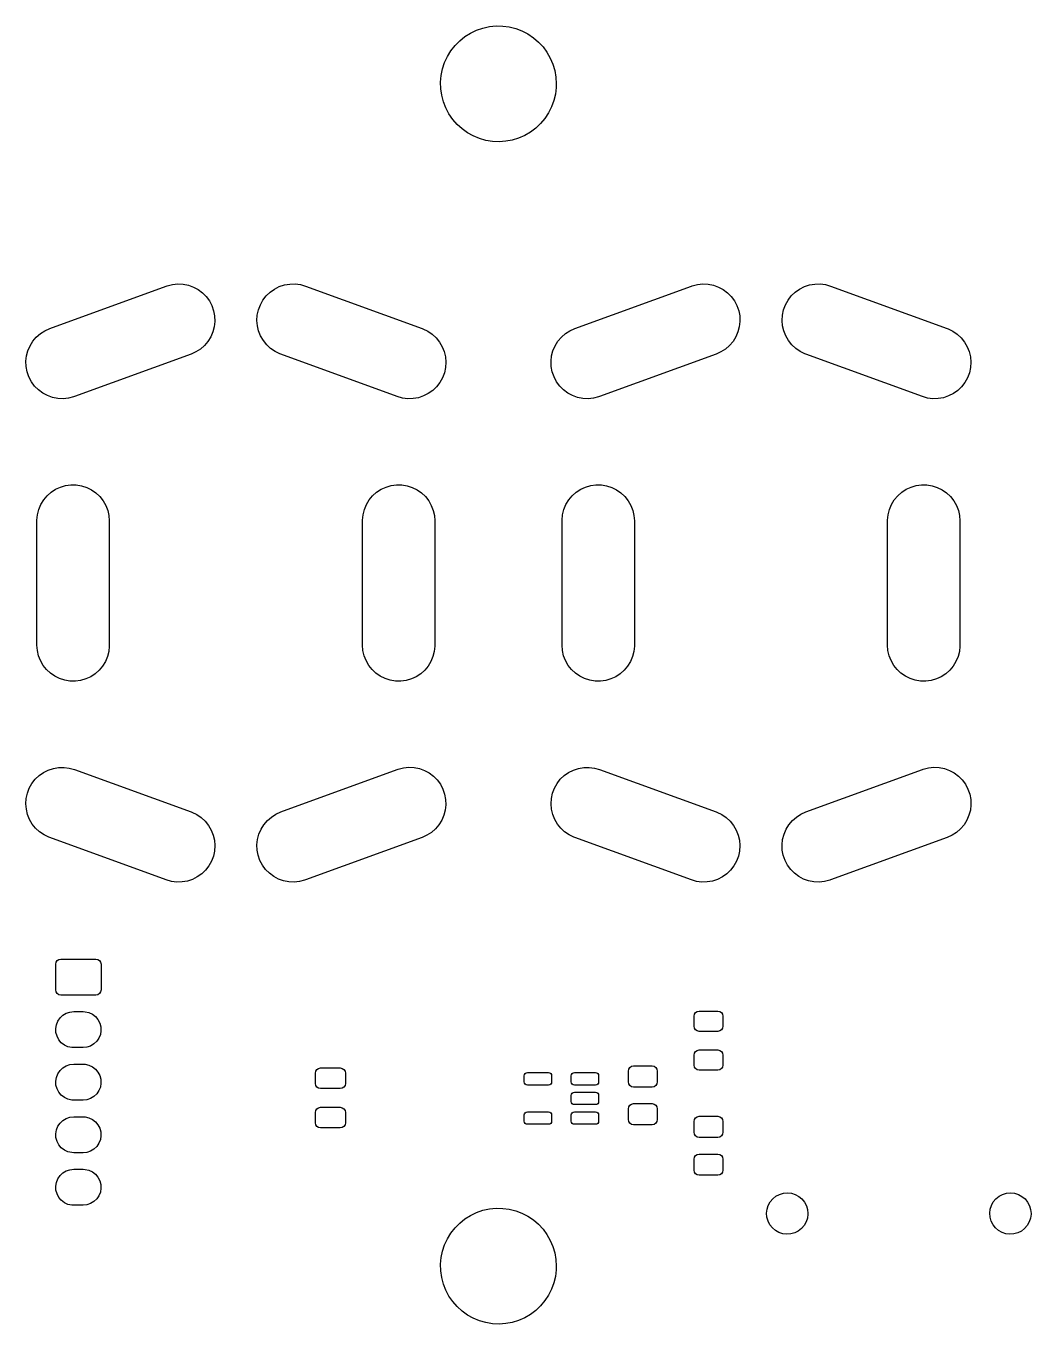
# Model space of a CAD drawing. Extents: x 15 to 417, y -163 to -100.
# Drawn here: x 15.2 to 63.9, y -162.8 to -100.1 of the extents above; entities that cross this region are included whole.
import ezdxf

# ---------------------------------------------------------------- set-up
doc = ezdxf.new("R2010")
doc.units = 0
doc.layers.add('BLACK', color=7, linetype='CONTINUOUS')

msp = doc.modelspace()

# ---------------------------------------------------------------- linework, layer by layer
at = {"layer": 'BLACK', "linetype": 'CONTINUOUS'}
for p, q in [((36.7511, -100.416), (37.042, -100.278)), ((37.042, -100.278), (37.347, -100.173)), ((37.347, -100.173), (37.662, -100.104)), ((37.662, -100.104), (37.9827, -100.072)), ((37.9827, -100.072), (38.3051, -100.078)), ((38.3051, -100.078), (38.6247, -100.12)), ((38.6247, -100.12), (38.9373, -100.198)), ((38.9373, -100.198), (39.2389, -100.312)), ((39.2389, -100.312), (39.5253, -100.46)), ((35.8008, -101.272), (35.9997, -101.018)), ((35.9997, -101.018), (36.2264, -100.789)), ((36.2264, -100.789), (36.478, -100.588)), ((36.478, -100.588), (36.7511, -100.416)), ((39.5253, -100.46), (39.7929, -100.64)), ((39.7929, -100.64), (40.038, -100.849)), ((40.038, -100.849), (40.2574, -101.085)), ((35.4966, -101.839), (35.6323, -101.547)), ((35.6323, -101.547), (35.8008, -101.272)), ((40.2574, -101.085), (40.4483, -101.345)), ((40.4483, -101.345), (40.608, -101.625)), ((40.608, -101.625), (40.7345, -101.922)), ((35.33, -102.461), (35.3954, -102.145)), ((35.3954, -102.145), (35.4966, -101.839)), ((40.7345, -101.922), (40.826, -102.231)), ((40.826, -102.231), (40.8814, -102.548)), ((35.3014, -102.782), (35.33, -102.461)), ((35.3098, -103.104), (35.3014, -102.782)), ((40.8814, -102.548), (40.9, -102.87)), ((40.9, -102.87), (40.8945, -103.046)), ((35.3552, -103.423), (35.3098, -103.104)), ((35.437, -103.735), (35.3552, -103.423)), ((40.8557, -103.366), (40.7805, -103.679)), ((40.8945, -103.046), (40.8557, -103.366)), ((35.5541, -104.036), (35.437, -103.735)), ((35.705, -104.32), (35.5541, -104.036)), ((40.6697, -103.982), (40.5249, -104.27)), ((40.7805, -103.679), (40.6697, -103.982)), ((35.8876, -104.586), (35.705, -104.32)), ((36.0995, -104.829), (35.8876, -104.586)), ((40.1411, -104.787), (39.9073, -105.009)), ((40.3479, -104.539), (40.1411, -104.787)), ((40.5249, -104.27), (40.3479, -104.539)), ((36.3379, -105.046), (36.0995, -104.829)), ((36.5997, -105.234), (36.3379, -105.046)), ((36.8814, -105.391), (36.5997, -105.234)), ((37.1792, -105.514), (36.8814, -105.391)), ((39.3712, -105.365), (39.076, -105.494)), ((39.6495, -105.202), (39.3712, -105.365)), ((39.9073, -105.009), (39.6495, -105.202)), ((37.4892, -105.603), (37.1792, -105.514)), ((37.8073, -105.655), (37.4892, -105.603)), ((38.1293, -105.67), (37.8073, -105.655)), ((38.4509, -105.648), (38.1293, -105.67)), ((38.7679, -105.589), (38.4509, -105.648)), ((39.076, -105.494), (38.7679, -105.589)), ((16.3944, -114.698), (22.0325, -112.645)), ((22.0325, -112.645), (22.0758, -112.63)), ((22.0758, -112.63), (22.3272, -112.567)), ((22.3272, -112.567), (22.5853, -112.541)), ((22.5853, -112.541), (22.8443, -112.553)), ((22.8443, -112.553), (23.0987, -112.604)), ((23.0987, -112.604), (23.3429, -112.691)), ((23.3429, -112.691), (23.5714, -112.814)), ((23.5714, -112.814), (23.7792, -112.969)), ((26.8684, -113.119), (27.0558, -112.94)), ((27.0558, -112.94), (27.2676, -112.79)), ((27.2676, -112.79), (27.4992, -112.673)), ((27.4992, -112.673), (27.7456, -112.592)), ((27.7456, -112.592), (28.0012, -112.548)), ((28.0012, -112.548), (28.2605, -112.542)), ((28.2605, -112.542), (28.5178, -112.575)), ((28.5178, -112.575), (28.7675, -112.645)), ((28.7675, -112.645), (34.4056, -114.698)), ((41.7944, -114.698), (47.4325, -112.645)), ((47.4325, -112.645), (47.4758, -112.63)), ((47.4758, -112.63), (47.7272, -112.567)), ((47.7272, -112.567), (47.9853, -112.541)), ((47.9853, -112.541), (48.2443, -112.553)), ((48.2443, -112.553), (48.4987, -112.604)), ((48.4987, -112.604), (48.7429, -112.691)), ((48.7429, -112.691), (48.9714, -112.814)), ((48.9714, -112.814), (49.1792, -112.969)), ((52.2684, -113.119), (52.4558, -112.94)), ((52.4558, -112.94), (52.6676, -112.79)), ((52.6676, -112.79), (52.8992, -112.673)), ((52.8992, -112.673), (53.1456, -112.592)), ((53.1456, -112.592), (53.4012, -112.548)), ((53.4012, -112.548), (53.6605, -112.542)), ((53.6605, -112.542), (53.9178, -112.575)), ((53.9178, -112.575), (54.1675, -112.645)), ((54.1675, -112.645), (59.8056, -114.698)), ((23.7792, -112.969), (23.9618, -113.153)), ((23.9618, -113.153), (24.1152, -113.363)), ((24.1152, -113.363), (24.2359, -113.592)), ((26.491, -113.793), (26.5829, -113.55)), ((26.5829, -113.55), (26.7096, -113.324)), ((26.7096, -113.324), (26.8684, -113.119)), ((49.1792, -112.969), (49.3618, -113.153)), ((49.3618, -113.153), (49.5152, -113.363)), ((49.5152, -113.363), (49.6359, -113.592)), ((51.891, -113.793), (51.9829, -113.55)), ((51.9829, -113.55), (52.1096, -113.324)), ((52.1096, -113.324), (52.2684, -113.119)), ((24.2359, -113.592), (24.3214, -113.837)), ((24.3214, -113.837), (24.3698, -114.092)), ((24.3698, -114.092), (24.38, -114.351)), ((26.419, -114.305), (26.436, -114.046)), ((26.436, -114.046), (26.491, -113.793)), ((49.6359, -113.592), (49.7214, -113.837)), ((49.7214, -113.837), (49.7698, -114.092)), ((49.7698, -114.092), (49.78, -114.351)), ((51.819, -114.305), (51.836, -114.046)), ((51.836, -114.046), (51.891, -113.793)), ((15.9397, -114.944), (16.1579, -114.804)), ((16.1579, -114.804), (16.3944, -114.698)), ((24.3518, -114.609), (24.2857, -114.86)), ((24.38, -114.351), (24.3518, -114.609)), ((26.4405, -114.564), (26.419, -114.305)), ((26.4999, -114.816), (26.4405, -114.564)), ((26.596, -115.057), (26.4999, -114.816)), ((34.4056, -114.698), (34.4485, -114.714)), ((34.4485, -114.714), (34.6821, -114.827)), ((34.6821, -114.827), (34.8965, -114.972)), ((41.3397, -114.944), (41.5579, -114.804)), ((41.5579, -114.804), (41.7944, -114.698)), ((49.7518, -114.609), (49.6857, -114.86)), ((49.78, -114.351), (49.7518, -114.609)), ((51.8405, -114.564), (51.819, -114.305)), ((51.8999, -114.816), (51.8405, -114.564)), ((51.996, -115.057), (51.8999, -114.816)), ((59.8056, -114.698), (59.8485, -114.714)), ((59.8485, -114.714), (60.0821, -114.827)), ((60.0821, -114.827), (60.2965, -114.972)), ((15.4407, -115.534), (15.5771, -115.313)), ((15.5771, -115.313), (15.7447, -115.115)), ((15.7447, -115.115), (15.9397, -114.944)), ((24.0469, -115.319), (23.8793, -115.517)), ((24.1833, -115.098), (24.0469, -115.319)), ((24.2857, -114.86), (24.1833, -115.098)), ((26.7267, -115.281), (26.596, -115.057)), ((26.8891, -115.483), (26.7267, -115.281)), ((34.8965, -114.972), (35.0869, -115.149)), ((35.0869, -115.149), (35.2493, -115.351)), ((35.2493, -115.351), (35.38, -115.575)), ((40.8407, -115.534), (40.9771, -115.313)), ((40.9771, -115.313), (41.1447, -115.115)), ((41.1447, -115.115), (41.3397, -114.944)), ((49.4469, -115.319), (49.2793, -115.517)), ((49.5833, -115.098), (49.4469, -115.319)), ((49.6857, -114.86), (49.5833, -115.098)), ((52.1267, -115.281), (51.996, -115.057)), ((52.2891, -115.483), (52.1267, -115.281)), ((60.2965, -114.972), (60.4869, -115.149)), ((60.4869, -115.149), (60.6493, -115.351)), ((60.6493, -115.351), (60.78, -115.575)), ((15.244, -116.281), (15.2722, -116.023)), ((15.2722, -116.023), (15.3383, -115.772)), ((15.3383, -115.772), (15.4407, -115.534)), ((23.2296, -115.934), (17.5915, -117.987)), ((23.4661, -115.828), (23.2296, -115.934)), ((23.6843, -115.688), (23.4661, -115.828)), ((23.8793, -115.517), (23.6843, -115.688)), ((27.0795, -115.66), (26.8891, -115.483)), ((27.2939, -115.805), (27.0795, -115.66)), ((27.5275, -115.918), (27.2939, -115.805)), ((27.5704, -115.934), (27.5275, -115.918)), ((33.2085, -117.987), (27.5704, -115.934)), ((35.38, -115.575), (35.4761, -115.816)), ((35.4761, -115.816), (35.5355, -116.068)), ((35.5355, -116.068), (35.557, -116.327)), ((40.644, -116.281), (40.6722, -116.023)), ((40.6722, -116.023), (40.7383, -115.772)), ((40.7383, -115.772), (40.8407, -115.534)), ((48.6296, -115.934), (42.9915, -117.987)), ((48.8661, -115.828), (48.6296, -115.934)), ((49.0843, -115.688), (48.8661, -115.828)), ((49.2793, -115.517), (49.0843, -115.688)), ((52.4795, -115.66), (52.2891, -115.483)), ((52.6939, -115.805), (52.4795, -115.66)), ((52.9275, -115.918), (52.6939, -115.805)), ((52.9704, -115.934), (52.9275, -115.918)), ((58.6085, -117.987), (52.9704, -115.934)), ((60.78, -115.575), (60.8761, -115.816)), ((60.8761, -115.816), (60.9355, -116.068)), ((60.9355, -116.068), (60.957, -116.327)), ((15.2542, -116.54), (15.244, -116.281)), ((15.3026, -116.795), (15.2542, -116.54)), ((35.54, -116.586), (35.485, -116.839)), ((35.557, -116.327), (35.54, -116.586)), ((40.6542, -116.54), (40.644, -116.281)), ((40.7026, -116.795), (40.6542, -116.54)), ((60.94, -116.586), (60.885, -116.839)), ((60.957, -116.327), (60.94, -116.586)), ((15.3881, -117.04), (15.3026, -116.795)), ((15.5088, -117.269), (15.3881, -117.04)), ((15.6622, -117.479), (15.5088, -117.269)), ((35.2664, -117.308), (35.1076, -117.513)), ((35.3931, -117.082), (35.2664, -117.308)), ((35.485, -116.839), (35.3931, -117.082)), ((40.7881, -117.04), (40.7026, -116.795)), ((40.9088, -117.269), (40.7881, -117.04)), ((41.0622, -117.479), (40.9088, -117.269)), ((60.6664, -117.308), (60.5076, -117.513)), ((60.7931, -117.082), (60.6664, -117.308)), ((60.885, -116.839), (60.7931, -117.082)), ((15.8448, -117.663), (15.6622, -117.479)), ((16.0526, -117.818), (15.8448, -117.663)), ((16.2811, -117.941), (16.0526, -117.818)), ((16.5253, -118.028), (16.2811, -117.941)), ((34.4768, -117.959), (34.2304, -118.04)), ((34.7084, -117.842), (34.4768, -117.959)), ((34.9202, -117.692), (34.7084, -117.842)), ((35.1076, -117.513), (34.9202, -117.692)), ((41.2448, -117.663), (41.0622, -117.479)), ((41.4526, -117.818), (41.2448, -117.663)), ((41.6811, -117.941), (41.4526, -117.818)), ((41.9253, -118.028), (41.6811, -117.941)), ((59.8768, -117.959), (59.6304, -118.04)), ((60.1084, -117.842), (59.8768, -117.959)), ((60.3202, -117.692), (60.1084, -117.842)), ((60.5076, -117.513), (60.3202, -117.692)), ((16.7797, -118.079), (16.5253, -118.028)), ((17.0387, -118.091), (16.7797, -118.079)), ((17.2968, -118.065), (17.0387, -118.091)), ((17.5482, -118.002), (17.2968, -118.065)), ((17.5915, -117.987), (17.5482, -118.002)), ((33.4582, -118.057), (33.2085, -117.987)), ((33.7155, -118.09), (33.4582, -118.057)), ((33.9748, -118.084), (33.7155, -118.09)), ((34.2304, -118.04), (33.9748, -118.084)), ((42.1797, -118.079), (41.9253, -118.028)), ((42.4387, -118.091), (42.1797, -118.079)), ((42.6968, -118.065), (42.4387, -118.091)), ((42.9482, -118.002), (42.6968, -118.065)), ((42.9915, -117.987), (42.9482, -118.002)), ((58.8582, -118.057), (58.6085, -117.987)), ((59.1155, -118.09), (58.8582, -118.057)), ((59.3748, -118.084), (59.1155, -118.09)), ((59.6304, -118.04), (59.3748, -118.084)), ((16.9131, -122.361), (17.1622, -122.288)), ((17.1622, -122.288), (17.4192, -122.253)), ((17.4192, -122.253), (17.6785, -122.257)), ((17.6785, -122.257), (17.9345, -122.298)), ((17.9345, -122.298), (18.1816, -122.377)), ((32.6611, -122.361), (32.9102, -122.288)), ((32.9102, -122.288), (33.1672, -122.253)), ((33.1672, -122.253), (33.4265, -122.257)), ((33.4265, -122.257), (33.6825, -122.298)), ((33.6825, -122.298), (33.9296, -122.377)), ((42.3131, -122.361), (42.5622, -122.288)), ((42.5622, -122.288), (42.8192, -122.253)), ((42.8192, -122.253), (43.0785, -122.257)), ((43.0785, -122.257), (43.3345, -122.298)), ((43.3345, -122.298), (43.5816, -122.377)), ((58.0611, -122.361), (58.3102, -122.288)), ((58.3102, -122.288), (58.5672, -122.253)), ((58.5672, -122.253), (58.8265, -122.257)), ((58.8265, -122.257), (59.0825, -122.298)), ((59.0825, -122.298), (59.3296, -122.377)), ((15.9667, -123.206), (16.1013, -122.984)), ((16.1013, -122.984), (16.2672, -122.784)), ((16.2672, -122.784), (16.4607, -122.612)), ((16.4607, -122.612), (16.6776, -122.469)), ((16.6776, -122.469), (16.9131, -122.361)), ((18.1816, -122.377), (18.4142, -122.492)), ((18.4142, -122.492), (18.6273, -122.64)), ((18.6273, -122.64), (18.8162, -122.818)), ((18.8162, -122.818), (18.9768, -123.021)), ((31.7147, -123.206), (31.8493, -122.984)), ((31.8493, -122.984), (32.0152, -122.784)), ((32.0152, -122.784), (32.2087, -122.612)), ((32.2087, -122.612), (32.4256, -122.469)), ((32.4256, -122.469), (32.6611, -122.361)), ((33.9296, -122.377), (34.1622, -122.492)), ((34.1622, -122.492), (34.3753, -122.64)), ((34.3753, -122.64), (34.5642, -122.818)), ((34.5642, -122.818), (34.7248, -123.021)), ((41.3667, -123.206), (41.5013, -122.984)), ((41.5013, -122.984), (41.6672, -122.784)), ((41.6672, -122.784), (41.8607, -122.612)), ((41.8607, -122.612), (42.0776, -122.469)), ((42.0776, -122.469), (42.3131, -122.361)), ((43.5816, -122.377), (43.8142, -122.492)), ((43.8142, -122.492), (44.0273, -122.64)), ((44.0273, -122.64), (44.2162, -122.818)), ((44.2162, -122.818), (44.3768, -123.021)), ((57.1147, -123.206), (57.2493, -122.984)), ((57.2493, -122.984), (57.4152, -122.784)), ((57.4152, -122.784), (57.6087, -122.612)), ((57.6087, -122.612), (57.8256, -122.469)), ((57.8256, -122.469), (58.0611, -122.361)), ((59.3296, -122.377), (59.5622, -122.492)), ((59.5622, -122.492), (59.7753, -122.64)), ((59.7753, -122.64), (59.9642, -122.818)), ((59.9642, -122.818), (60.1248, -123.021)), ((15.8026, -123.696), (15.8664, -123.445)), ((15.8664, -123.445), (15.9667, -123.206)), ((18.9768, -123.021), (19.1055, -123.247)), ((19.1055, -123.247), (19.1995, -123.488)), ((19.1995, -123.488), (19.2568, -123.741)), ((31.5506, -123.696), (31.6144, -123.445)), ((31.6144, -123.445), (31.7147, -123.206)), ((34.7248, -123.021), (34.8535, -123.247)), ((34.8535, -123.247), (34.9475, -123.488)), ((34.9475, -123.488), (35.0048, -123.741)), ((41.2026, -123.696), (41.2664, -123.445)), ((41.2664, -123.445), (41.3667, -123.206)), ((44.3768, -123.021), (44.5055, -123.247)), ((44.5055, -123.247), (44.5995, -123.488)), ((44.5995, -123.488), (44.6568, -123.741)), ((56.9506, -123.696), (57.0144, -123.445)), ((57.0144, -123.445), (57.1147, -123.206)), ((60.1248, -123.021), (60.2535, -123.247)), ((60.2535, -123.247), (60.3475, -123.488)), ((60.3475, -123.488), (60.4048, -123.741)), ((15.776, -124), (15.7766, -123.954)), ((15.776, -130), (15.776, -124)), ((15.7766, -123.954), (15.8026, -123.696)), ((19.2568, -123.741), (19.276, -124)), ((19.276, -124), (19.276, -130)), ((31.524, -124), (31.5246, -123.954)), ((31.524, -130), (31.524, -124)), ((31.5246, -123.954), (31.5506, -123.696)), ((35.0048, -123.741), (35.024, -124)), ((35.024, -124), (35.024, -130)), ((41.176, -124), (41.1766, -123.954)), ((41.176, -130), (41.176, -124)), ((41.1766, -123.954), (41.2026, -123.696)), ((44.6568, -123.741), (44.676, -124)), ((44.676, -124), (44.676, -130)), ((56.924, -124), (56.9246, -123.954)), ((56.924, -130), (56.924, -124)), ((56.9246, -123.954), (56.9506, -123.696)), ((60.4048, -123.741), (60.424, -124)), ((60.424, -124), (60.424, -130)), ((15.7952, -130.259), (15.776, -130)), ((15.8525, -130.512), (15.7952, -130.259)), ((15.9465, -130.753), (15.8525, -130.512)), ((19.2494, -130.304), (19.1856, -130.555)), ((19.2754, -130.046), (19.2494, -130.304)), ((19.276, -130), (19.2754, -130.046)), ((31.5432, -130.259), (31.524, -130)), ((31.6005, -130.512), (31.5432, -130.259)), ((31.6945, -130.753), (31.6005, -130.512)), ((34.9974, -130.304), (34.9336, -130.555)), ((35.0234, -130.046), (34.9974, -130.304)), ((35.024, -130), (35.0234, -130.046)), ((41.1952, -130.259), (41.176, -130)), ((41.2525, -130.512), (41.1952, -130.259)), ((41.3465, -130.753), (41.2525, -130.512)), ((44.6494, -130.304), (44.5856, -130.555)), ((44.6754, -130.046), (44.6494, -130.304)), ((44.676, -130), (44.6754, -130.046)), ((56.9432, -130.259), (56.924, -130)), ((57.0005, -130.512), (56.9432, -130.259)), ((57.0945, -130.753), (57.0005, -130.512)), ((60.3974, -130.304), (60.3336, -130.555)), ((60.4234, -130.046), (60.3974, -130.304)), ((60.424, -130), (60.4234, -130.046)), ((16.0752, -130.979), (15.9465, -130.753)), ((16.2358, -131.182), (16.0752, -130.979)), ((18.9507, -131.016), (18.7848, -131.216)), ((19.0853, -130.794), (18.9507, -131.016)), ((19.1856, -130.555), (19.0853, -130.794)), ((31.8232, -130.979), (31.6945, -130.753)), ((31.9838, -131.182), (31.8232, -130.979)), ((34.6987, -131.016), (34.5328, -131.216)), ((34.8333, -130.794), (34.6987, -131.016)), ((34.9336, -130.555), (34.8333, -130.794)), ((41.4752, -130.979), (41.3465, -130.753)), ((41.6358, -131.182), (41.4752, -130.979)), ((44.3507, -131.016), (44.1848, -131.216)), ((44.4853, -130.794), (44.3507, -131.016)), ((44.5856, -130.555), (44.4853, -130.794)), ((57.2232, -130.979), (57.0945, -130.753)), ((57.3838, -131.182), (57.2232, -130.979)), ((60.0987, -131.016), (59.9328, -131.216)), ((60.2333, -130.794), (60.0987, -131.016)), ((60.3336, -130.555), (60.2333, -130.794)), ((16.4247, -131.36), (16.2358, -131.182)), ((16.6378, -131.508), (16.4247, -131.36)), ((16.8704, -131.623), (16.6378, -131.508)), ((17.1175, -131.702), (16.8704, -131.623)), ((17.3735, -131.743), (17.1175, -131.702)), ((17.6328, -131.747), (17.3735, -131.743)), ((17.8898, -131.712), (17.6328, -131.747)), ((18.1389, -131.639), (17.8898, -131.712)), ((18.3744, -131.531), (18.1389, -131.639)), ((18.5913, -131.388), (18.3744, -131.531)), ((18.7848, -131.216), (18.5913, -131.388)), ((32.1727, -131.36), (31.9838, -131.182)), ((32.3858, -131.508), (32.1727, -131.36)), ((32.6184, -131.623), (32.3858, -131.508)), ((32.8655, -131.702), (32.6184, -131.623)), ((33.1215, -131.743), (32.8655, -131.702)), ((33.3808, -131.747), (33.1215, -131.743)), ((33.6378, -131.712), (33.3808, -131.747)), ((33.8869, -131.639), (33.6378, -131.712)), ((34.1224, -131.531), (33.8869, -131.639)), ((34.3393, -131.388), (34.1224, -131.531)), ((34.5328, -131.216), (34.3393, -131.388)), ((41.8247, -131.36), (41.6358, -131.182)), ((42.0378, -131.508), (41.8247, -131.36)), ((42.2704, -131.623), (42.0378, -131.508)), ((42.5175, -131.702), (42.2704, -131.623)), ((42.7735, -131.743), (42.5175, -131.702)), ((43.0328, -131.747), (42.7735, -131.743)), ((43.2898, -131.712), (43.0328, -131.747)), ((43.5389, -131.639), (43.2898, -131.712)), ((43.7744, -131.531), (43.5389, -131.639)), ((43.9913, -131.388), (43.7744, -131.531)), ((44.1848, -131.216), (43.9913, -131.388)), ((57.5727, -131.36), (57.3838, -131.182)), ((57.7858, -131.508), (57.5727, -131.36)), ((58.0184, -131.623), (57.7858, -131.508)), ((58.2655, -131.702), (58.0184, -131.623)), ((58.5215, -131.743), (58.2655, -131.702)), ((58.7808, -131.747), (58.5215, -131.743)), ((59.0378, -131.712), (58.7808, -131.747)), ((59.2869, -131.639), (59.0378, -131.712)), ((59.5224, -131.531), (59.2869, -131.639)), ((59.7393, -131.388), (59.5224, -131.531)), ((59.9328, -131.216), (59.7393, -131.388)), ((15.8798, -136.308), (16.0916, -136.158)), ((16.0916, -136.158), (16.3232, -136.041)), ((16.3232, -136.041), (16.5696, -135.96)), ((16.5696, -135.96), (16.8252, -135.916)), ((16.8252, -135.916), (17.0845, -135.91)), ((17.0845, -135.91), (17.3418, -135.943)), ((17.3418, -135.943), (17.5915, -136.013)), ((17.5915, -136.013), (23.2296, -138.066)), ((27.5704, -138.066), (33.2085, -136.013)), ((33.2085, -136.013), (33.2518, -135.998)), ((33.2518, -135.998), (33.5032, -135.935)), ((33.5032, -135.935), (33.7613, -135.909)), ((33.7613, -135.909), (34.0203, -135.921)), ((34.0203, -135.921), (34.2747, -135.972)), ((34.2747, -135.972), (34.5189, -136.059)), ((34.5189, -136.059), (34.7474, -136.182)), ((41.2798, -136.308), (41.4916, -136.158)), ((41.4916, -136.158), (41.7232, -136.041)), ((41.7232, -136.041), (41.9696, -135.96)), ((41.9696, -135.96), (42.2252, -135.916)), ((42.2252, -135.916), (42.4845, -135.91)), ((42.4845, -135.91), (42.7418, -135.943)), ((42.7418, -135.943), (42.9915, -136.013)), ((42.9915, -136.013), (48.6296, -138.066)), ((52.9704, -138.066), (58.6085, -136.013)), ((58.6085, -136.013), (58.6518, -135.998)), ((58.6518, -135.998), (58.9032, -135.935)), ((58.9032, -135.935), (59.1613, -135.909)), ((59.1613, -135.909), (59.4203, -135.921)), ((59.4203, -135.921), (59.6747, -135.972)), ((59.6747, -135.972), (59.9189, -136.059)), ((59.9189, -136.059), (60.1474, -136.182)), ((15.4069, -136.918), (15.5336, -136.692)), ((15.5336, -136.692), (15.6924, -136.487)), ((15.6924, -136.487), (15.8798, -136.308)), ((34.7474, -136.182), (34.9552, -136.337)), ((34.9552, -136.337), (35.1378, -136.521)), ((35.1378, -136.521), (35.2912, -136.731)), ((35.2912, -136.731), (35.4119, -136.96)), ((40.8069, -136.918), (40.9336, -136.692)), ((40.9336, -136.692), (41.0924, -136.487)), ((41.0924, -136.487), (41.2798, -136.308)), ((60.1474, -136.182), (60.3552, -136.337)), ((60.3552, -136.337), (60.5378, -136.521)), ((60.5378, -136.521), (60.6912, -136.731)), ((60.6912, -136.731), (60.8119, -136.96)), ((15.243, -137.673), (15.26, -137.414)), ((15.26, -137.414), (15.315, -137.161)), ((15.315, -137.161), (15.4069, -136.918)), ((35.4119, -136.96), (35.4974, -137.205)), ((35.4974, -137.205), (35.5458, -137.46)), ((40.643, -137.673), (40.66, -137.414)), ((40.66, -137.414), (40.715, -137.161)), ((40.715, -137.161), (40.8069, -136.918)), ((60.8119, -136.96), (60.8974, -137.205)), ((60.8974, -137.205), (60.9458, -137.46)), ((15.2645, -137.932), (15.243, -137.673)), ((15.3239, -138.184), (15.2645, -137.932)), ((35.5278, -137.977), (35.4617, -138.228)), ((35.556, -137.719), (35.5278, -137.977)), ((35.5458, -137.46), (35.556, -137.719)), ((40.6645, -137.932), (40.643, -137.673)), ((40.7239, -138.184), (40.6645, -137.932)), ((60.9278, -137.977), (60.8617, -138.228)), ((60.956, -137.719), (60.9278, -137.977)), ((60.9458, -137.46), (60.956, -137.719)), ((15.42, -138.425), (15.3239, -138.184)), ((15.5507, -138.649), (15.42, -138.425)), ((15.7131, -138.851), (15.5507, -138.649)), ((23.2296, -138.066), (23.2725, -138.082)), ((23.2725, -138.082), (23.5061, -138.195)), ((23.5061, -138.195), (23.7205, -138.34)), ((23.7205, -138.34), (23.9109, -138.517)), ((23.9109, -138.517), (24.0733, -138.719)), ((26.7531, -138.681), (26.9207, -138.483)), ((26.9207, -138.483), (27.1157, -138.312)), ((27.1157, -138.312), (27.3339, -138.172)), ((27.3339, -138.172), (27.5704, -138.066)), ((35.3593, -138.466), (35.2229, -138.687)), ((35.4617, -138.228), (35.3593, -138.466)), ((40.82, -138.425), (40.7239, -138.184)), ((40.9507, -138.649), (40.82, -138.425)), ((41.1131, -138.851), (40.9507, -138.649)), ((48.6296, -138.066), (48.6725, -138.082)), ((48.6725, -138.082), (48.9061, -138.195)), ((48.9061, -138.195), (49.1205, -138.34)), ((49.1205, -138.34), (49.3109, -138.517)), ((49.3109, -138.517), (49.4733, -138.719)), ((52.1531, -138.681), (52.3207, -138.483)), ((52.3207, -138.483), (52.5157, -138.312)), ((52.5157, -138.312), (52.7339, -138.172)), ((52.7339, -138.172), (52.9704, -138.066)), ((60.7593, -138.466), (60.6229, -138.687)), ((60.8617, -138.228), (60.7593, -138.466)), ((15.9035, -139.028), (15.7131, -138.851)), ((16.1179, -139.173), (15.9035, -139.028)), ((16.3515, -139.286), (16.1179, -139.173)), ((16.3944, -139.302), (16.3515, -139.286)), ((24.0733, -138.719), (24.204, -138.943)), ((24.204, -138.943), (24.3001, -139.184)), ((24.3001, -139.184), (24.3595, -139.436)), ((26.4482, -139.391), (26.5143, -139.14)), ((26.5143, -139.14), (26.6167, -138.902)), ((26.6167, -138.902), (26.7531, -138.681)), ((34.6421, -139.196), (34.4056, -139.302)), ((34.8603, -139.056), (34.6421, -139.196)), ((35.0553, -138.885), (34.8603, -139.056)), ((35.2229, -138.687), (35.0553, -138.885)), ((41.3035, -139.028), (41.1131, -138.851)), ((41.5179, -139.173), (41.3035, -139.028)), ((41.7515, -139.286), (41.5179, -139.173)), ((41.7944, -139.302), (41.7515, -139.286)), ((49.4733, -138.719), (49.604, -138.943)), ((49.604, -138.943), (49.7001, -139.184)), ((49.7001, -139.184), (49.7595, -139.436)), ((51.8482, -139.391), (51.9143, -139.14)), ((51.9143, -139.14), (52.0167, -138.902)), ((52.0167, -138.902), (52.1531, -138.681)), ((60.0421, -139.196), (59.8056, -139.302)), ((60.2603, -139.056), (60.0421, -139.196)), ((60.4553, -138.885), (60.2603, -139.056)), ((60.6229, -138.687), (60.4553, -138.885)), ((22.0325, -141.355), (16.3944, -139.302)), ((24.3595, -139.436), (24.381, -139.695)), ((24.381, -139.695), (24.364, -139.954)), ((26.42, -139.649), (26.4482, -139.391)), ((26.4302, -139.908), (26.42, -139.649)), ((26.4786, -140.163), (26.4302, -139.908)), ((34.4056, -139.302), (28.7675, -141.355)), ((47.4325, -141.355), (41.7944, -139.302)), ((49.7595, -139.436), (49.781, -139.695)), ((49.781, -139.695), (49.764, -139.954)), ((51.82, -139.649), (51.8482, -139.391)), ((51.8302, -139.908), (51.82, -139.649)), ((51.8786, -140.163), (51.8302, -139.908)), ((59.8056, -139.302), (54.1675, -141.355)), ((24.2171, -140.45), (24.0904, -140.676)), ((24.309, -140.207), (24.2171, -140.45)), ((24.364, -139.954), (24.309, -140.207)), ((26.5641, -140.408), (26.4786, -140.163)), ((26.6848, -140.637), (26.5641, -140.408)), ((49.6171, -140.45), (49.4904, -140.676)), ((49.709, -140.207), (49.6171, -140.45)), ((49.764, -139.954), (49.709, -140.207)), ((51.9641, -140.408), (51.8786, -140.163)), ((52.0848, -140.637), (51.9641, -140.408)), ((23.7442, -141.06), (23.5324, -141.21)), ((23.9316, -140.881), (23.7442, -141.06)), ((24.0904, -140.676), (23.9316, -140.881)), ((26.8382, -140.847), (26.6848, -140.637)), ((27.0208, -141.031), (26.8382, -140.847)), ((27.2286, -141.186), (27.0208, -141.031)), ((49.1442, -141.06), (48.9324, -141.21)), ((49.3316, -140.881), (49.1442, -141.06)), ((49.4904, -140.676), (49.3316, -140.881)), ((52.2382, -140.847), (52.0848, -140.637)), ((52.4208, -141.031), (52.2382, -140.847)), ((52.6286, -141.186), (52.4208, -141.031)), ((22.2822, -141.425), (22.0325, -141.355)), ((22.5395, -141.458), (22.2822, -141.425)), ((22.7988, -141.452), (22.5395, -141.458)), ((23.0544, -141.408), (22.7988, -141.452)), ((23.3008, -141.327), (23.0544, -141.408)), ((23.5324, -141.21), (23.3008, -141.327)), ((27.4571, -141.309), (27.2286, -141.186)), ((27.7013, -141.396), (27.4571, -141.309)), ((27.9557, -141.447), (27.7013, -141.396)), ((28.2147, -141.459), (27.9557, -141.447)), ((28.4728, -141.433), (28.2147, -141.459)), ((28.7242, -141.37), (28.4728, -141.433)), ((28.7675, -141.355), (28.7242, -141.37)), ((47.6822, -141.425), (47.4325, -141.355)), ((47.9395, -141.458), (47.6822, -141.425)), ((48.1988, -141.452), (47.9395, -141.458)), ((48.4544, -141.408), (48.1988, -141.452)), ((48.7008, -141.327), (48.4544, -141.408)), ((48.9324, -141.21), (48.7008, -141.327)), ((52.8571, -141.309), (52.6286, -141.186)), ((53.1013, -141.396), (52.8571, -141.309)), ((53.3557, -141.447), (53.1013, -141.396)), ((53.6147, -141.459), (53.3557, -141.447)), ((53.8728, -141.433), (53.6147, -141.459)), ((54.1242, -141.37), (53.8728, -141.433)), ((54.1675, -141.355), (54.1242, -141.37)), ((16.685, -145.43), (16.704, -145.334)), ((16.685, -146.67), (16.685, -145.43)), ((16.704, -145.334), (16.7582, -145.253)), ((16.7582, -145.253), (16.8393, -145.199)), ((16.8393, -145.199), (16.935, -145.18)), ((16.935, -145.18), (18.625, -145.18)), ((18.625, -145.18), (18.7207, -145.199)), ((18.7207, -145.199), (18.8018, -145.253)), ((18.8018, -145.253), (18.856, -145.334)), ((18.856, -145.334), (18.875, -145.43)), ((18.875, -145.43), (18.875, -146.67)), ((16.704, -146.766), (16.685, -146.67)), ((16.7582, -146.847), (16.704, -146.766)), ((18.856, -146.766), (18.8018, -146.847)), ((18.875, -146.67), (18.856, -146.766)), ((16.8393, -146.901), (16.7582, -146.847)), ((16.935, -146.92), (16.8393, -146.901)), ((18.625, -146.92), (16.935, -146.92)), ((18.7207, -146.901), (18.625, -146.92)), ((18.8018, -146.847), (18.7207, -146.901)), ((16.7868, -148.182), (16.8925, -148.026)), ((16.8925, -148.026), (17.029, -147.897)), ((17.029, -147.897), (17.1901, -147.8)), ((17.1901, -147.8), (17.3682, -147.74)), ((17.3682, -147.74), (17.555, -147.72)), ((17.555, -147.72), (18.005, -147.72)), ((18.005, -147.72), (18.102, -147.725)), ((18.102, -147.725), (18.2854, -147.766)), ((18.2854, -147.766), (18.4557, -147.846)), ((18.4557, -147.846), (18.605, -147.96)), ((18.605, -147.96), (18.7263, -148.104)), ((47.56, -147.94), (47.5786, -147.847)), ((47.56, -148.428), (47.56, -147.94)), ((47.5786, -147.847), (47.6314, -147.768)), ((47.6314, -147.768), (47.7105, -147.715)), ((47.7105, -147.715), (47.8038, -147.696)), ((47.8038, -147.696), (48.7162, -147.696)), ((48.7162, -147.696), (48.8095, -147.715)), ((48.8095, -147.715), (48.8886, -147.768)), ((48.8886, -147.768), (48.9414, -147.847)), ((48.9414, -147.847), (48.96, -147.94)), ((48.96, -147.94), (48.96, -148.428)), ((16.6864, -148.541), (16.717, -148.356)), ((16.6962, -148.729), (16.6864, -148.541)), ((16.717, -148.356), (16.7868, -148.182)), ((18.7263, -148.104), (18.8139, -148.27)), ((18.8139, -148.27), (18.8638, -148.451)), ((18.8736, -148.639), (18.843, -148.824)), ((18.8638, -148.451), (18.8736, -148.639)), ((47.5786, -148.521), (47.56, -148.428)), ((47.6314, -148.6), (47.5786, -148.521)), ((47.7105, -148.653), (47.6314, -148.6)), ((47.8038, -148.671), (47.7105, -148.653)), ((48.7162, -148.671), (47.8038, -148.671)), ((48.8095, -148.653), (48.7162, -148.671)), ((48.8886, -148.6), (48.8095, -148.653)), ((48.9414, -148.521), (48.8886, -148.6)), ((48.96, -148.428), (48.9414, -148.521)), ((16.7461, -148.91), (16.6962, -148.729)), ((16.8337, -149.076), (16.7461, -148.91)), ((16.955, -149.22), (16.8337, -149.076)), ((17.1043, -149.334), (16.955, -149.22)), ((17.2746, -149.414), (17.1043, -149.334)), ((18.531, -149.283), (18.3699, -149.38)), ((18.6675, -149.154), (18.531, -149.283)), ((18.7732, -148.998), (18.6675, -149.154)), ((18.843, -148.824), (18.7732, -148.998)), ((17.458, -149.455), (17.2746, -149.414)), ((17.555, -149.46), (17.458, -149.455)), ((18.005, -149.46), (17.555, -149.46)), ((18.1918, -149.44), (18.005, -149.46)), ((18.3699, -149.38), (18.1918, -149.44)), ((47.56, -149.815), (47.5786, -149.722)), ((47.56, -150.303), (47.56, -149.815)), ((47.5786, -149.722), (47.6314, -149.643)), ((47.6314, -149.643), (47.7105, -149.59)), ((47.7105, -149.59), (47.8038, -149.571)), ((47.8038, -149.571), (48.7162, -149.571)), ((48.7162, -149.571), (48.8095, -149.59)), ((48.8095, -149.59), (48.8886, -149.643)), ((48.8886, -149.643), (48.9414, -149.722)), ((48.9414, -149.722), (48.96, -149.815)), ((48.96, -149.815), (48.96, -150.303)), ((16.7868, -150.722), (16.8925, -150.566)), ((16.8925, -150.566), (17.029, -150.437)), ((17.029, -150.437), (17.1901, -150.34)), ((17.1901, -150.34), (17.3682, -150.28)), ((17.3682, -150.28), (17.555, -150.26)), ((17.555, -150.26), (18.005, -150.26)), ((18.005, -150.26), (18.102, -150.265)), ((18.102, -150.265), (18.2854, -150.306)), ((18.2854, -150.306), (18.4557, -150.386)), ((18.4557, -150.386), (18.605, -150.5)), ((18.605, -150.5), (18.7263, -150.644)), ((29.266, -150.596), (29.3202, -150.515)), ((29.3202, -150.515), (29.4013, -150.461)), ((29.4013, -150.461), (29.497, -150.442)), ((29.497, -150.442), (30.447, -150.442)), ((30.447, -150.442), (30.5427, -150.461)), ((30.5427, -150.461), (30.6238, -150.515)), ((30.6238, -150.515), (30.678, -150.596)), ((44.385, -150.59), (44.404, -150.494)), ((44.385, -151.115), (44.385, -150.59)), ((44.404, -150.494), (44.4582, -150.413)), ((44.4582, -150.413), (44.5393, -150.359)), ((44.5393, -150.359), (44.635, -150.34)), ((44.635, -150.34), (45.535, -150.34)), ((45.535, -150.34), (45.6307, -150.359)), ((45.6307, -150.359), (45.7118, -150.413)), ((45.7118, -150.413), (45.766, -150.494)), ((45.766, -150.494), (45.785, -150.59)), ((45.785, -150.59), (45.785, -151.115)), ((47.5786, -150.396), (47.56, -150.303)), ((47.6314, -150.475), (47.5786, -150.396)), ((47.7105, -150.528), (47.6314, -150.475)), ((47.8038, -150.546), (47.7105, -150.528)), ((48.7162, -150.546), (47.8038, -150.546)), ((48.8095, -150.528), (48.7162, -150.546)), ((48.8886, -150.475), (48.8095, -150.528)), ((48.9414, -150.396), (48.8886, -150.475)), ((48.96, -150.303), (48.9414, -150.396)), ((16.6864, -151.081), (16.717, -150.896)), ((16.6962, -151.269), (16.6864, -151.081)), ((16.717, -150.896), (16.7868, -150.722)), ((18.7263, -150.644), (18.8139, -150.81)), ((18.8139, -150.81), (18.8638, -150.991)), ((18.8736, -151.179), (18.843, -151.364)), ((18.8638, -150.991), (18.8736, -151.179)), ((29.247, -150.692), (29.266, -150.596)), ((29.247, -151.192), (29.247, -150.692)), ((29.266, -151.288), (29.247, -151.192)), ((30.678, -150.596), (30.697, -150.692)), ((30.697, -151.192), (30.678, -151.288)), ((30.697, -150.692), (30.697, -151.192)), ((39.348, -150.815), (39.3594, -150.758)), ((39.348, -151.115), (39.348, -150.815)), ((39.3594, -151.173), (39.348, -151.115)), ((39.3594, -150.758), (39.3919, -150.709)), ((39.3919, -151.222), (39.3594, -151.173)), ((39.3919, -150.709), (39.4406, -150.677)), ((39.4406, -151.254), (39.3919, -151.222)), ((39.4406, -150.677), (39.498, -150.665)), ((39.498, -150.665), (40.523, -150.665)), ((40.523, -150.665), (40.5804, -150.677)), ((40.5804, -150.677), (40.6291, -150.709)), ((40.6291, -151.222), (40.5804, -151.254)), ((40.6291, -150.709), (40.6616, -150.758)), ((40.6616, -151.173), (40.6291, -151.222)), ((40.6616, -150.758), (40.673, -150.815)), ((40.673, -151.115), (40.6616, -151.173)), ((40.673, -150.815), (40.673, -151.115)), ((41.623, -150.815), (41.6344, -150.758)), ((41.623, -151.115), (41.623, -150.815)), ((41.6344, -151.173), (41.623, -151.115)), ((41.6344, -150.758), (41.6669, -150.709)), ((41.6669, -151.222), (41.6344, -151.173)), ((41.6669, -150.709), (41.7156, -150.677)), ((41.7156, -151.254), (41.6669, -151.222)), ((41.7156, -150.677), (41.773, -150.665)), ((41.773, -150.665), (42.798, -150.665)), ((42.798, -150.665), (42.8554, -150.677)), ((42.8554, -150.677), (42.9041, -150.709)), ((42.9041, -151.222), (42.8554, -151.254)), ((42.9041, -150.709), (42.9366, -150.758)), ((42.9366, -151.173), (42.9041, -151.222)), ((42.9366, -150.758), (42.948, -150.815)), ((42.948, -151.115), (42.9366, -151.173)), ((42.948, -150.815), (42.948, -151.115)), ((44.404, -151.211), (44.385, -151.115)), ((44.4582, -151.292), (44.404, -151.211)), ((45.766, -151.211), (45.7118, -151.292)), ((45.785, -151.115), (45.766, -151.211)), ((16.7461, -151.45), (16.6962, -151.269)), ((16.8337, -151.616), (16.7461, -151.45)), ((16.955, -151.76), (16.8337, -151.616)), ((17.1043, -151.874), (16.955, -151.76)), ((18.531, -151.823), (18.3699, -151.92)), ((18.6675, -151.694), (18.531, -151.823)), ((18.7732, -151.538), (18.6675, -151.694)), ((18.843, -151.364), (18.7732, -151.538)), ((29.3202, -151.369), (29.266, -151.288)), ((29.4013, -151.423), (29.3202, -151.369)), ((29.497, -151.442), (29.4013, -151.423)), ((30.447, -151.442), (29.497, -151.442)), ((30.5427, -151.423), (30.447, -151.442)), ((30.6238, -151.369), (30.5427, -151.423)), ((30.678, -151.288), (30.6238, -151.369)), ((39.498, -151.266), (39.4406, -151.254)), ((40.523, -151.266), (39.498, -151.266)), ((40.5804, -151.254), (40.523, -151.266)), ((41.623, -151.766), (41.6344, -151.708)), ((41.623, -152.065), (41.623, -151.766)), ((41.6344, -151.708), (41.6669, -151.659)), ((41.6669, -151.659), (41.7156, -151.627)), ((41.773, -151.266), (41.7156, -151.254)), ((41.7156, -151.627), (41.773, -151.615)), ((42.798, -151.266), (41.773, -151.266)), ((41.773, -151.615), (42.798, -151.615)), ((42.8554, -151.254), (42.798, -151.266)), ((42.798, -151.615), (42.8554, -151.627)), ((42.8554, -151.627), (42.9041, -151.659)), ((42.9041, -151.659), (42.9366, -151.708)), ((42.9366, -151.708), (42.948, -151.766)), ((42.948, -151.766), (42.948, -152.065)), ((44.5393, -151.346), (44.4582, -151.292)), ((44.635, -151.365), (44.5393, -151.346)), ((45.535, -151.365), (44.635, -151.365)), ((45.6307, -151.346), (45.535, -151.365)), ((45.7118, -151.292), (45.6307, -151.346)), ((17.2746, -151.954), (17.1043, -151.874)), ((17.458, -151.995), (17.2746, -151.954)), ((17.555, -152), (17.458, -151.995)), ((18.005, -152), (17.555, -152)), ((18.1918, -151.98), (18.005, -152)), ((18.3699, -151.92), (18.1918, -151.98)), ((29.266, -152.496), (29.3202, -152.415)), ((29.3202, -152.415), (29.4013, -152.361)), ((29.4013, -152.361), (29.497, -152.342)), ((29.497, -152.342), (30.447, -152.342)), ((30.447, -152.342), (30.5427, -152.361)), ((30.5427, -152.361), (30.6238, -152.415)), ((30.6238, -152.415), (30.678, -152.496)), ((41.6344, -152.123), (41.623, -152.065)), ((41.6669, -152.172), (41.6344, -152.123)), ((41.7156, -152.204), (41.6669, -152.172)), ((41.773, -152.215), (41.7156, -152.204)), ((42.798, -152.215), (41.773, -152.215)), ((42.8554, -152.204), (42.798, -152.215)), ((42.9041, -152.172), (42.8554, -152.204)), ((42.9366, -152.123), (42.9041, -152.172)), ((42.948, -152.065), (42.9366, -152.123)), ((44.385, -152.415), (44.404, -152.319)), ((44.385, -152.94), (44.385, -152.415)), ((44.404, -152.319), (44.4582, -152.238)), ((44.4582, -152.238), (44.5393, -152.184)), ((44.5393, -152.184), (44.635, -152.165)), ((44.635, -152.165), (45.535, -152.165)), ((45.535, -152.165), (45.6307, -152.184)), ((45.6307, -152.184), (45.7118, -152.238)), ((45.7118, -152.238), (45.766, -152.319)), ((45.766, -152.319), (45.785, -152.415)), ((45.785, -152.415), (45.785, -152.94)), ((16.8925, -153.106), (17.029, -152.977)), ((17.029, -152.977), (17.1901, -152.88)), ((17.1901, -152.88), (17.3682, -152.82)), ((17.3682, -152.82), (17.555, -152.8)), ((17.555, -152.8), (18.005, -152.8)), ((18.005, -152.8), (18.102, -152.805)), ((18.102, -152.805), (18.2854, -152.846)), ((18.2854, -152.846), (18.4557, -152.926)), ((18.4557, -152.926), (18.605, -153.04)), ((18.605, -153.04), (18.7263, -153.184)), ((29.247, -152.592), (29.266, -152.496)), ((29.247, -153.092), (29.247, -152.592)), ((29.266, -153.188), (29.247, -153.092)), ((30.678, -152.496), (30.697, -152.592)), ((30.697, -153.092), (30.678, -153.188)), ((30.697, -152.592), (30.697, -153.092)), ((39.348, -152.715), (39.3594, -152.658)), ((39.348, -153.016), (39.348, -152.715)), ((39.3594, -153.073), (39.348, -153.016)), ((39.3594, -152.658), (39.3919, -152.609)), ((39.3919, -153.122), (39.3594, -153.073)), ((39.3919, -152.609), (39.4406, -152.577)), ((39.4406, -152.577), (39.498, -152.565)), ((39.498, -152.565), (40.523, -152.565)), ((40.523, -152.565), (40.5804, -152.577)), ((40.5804, -152.577), (40.6291, -152.609)), ((40.6291, -152.609), (40.6616, -152.658)), ((40.6616, -153.073), (40.6291, -153.122)), ((40.6616, -152.658), (40.673, -152.715)), ((40.673, -153.016), (40.6616, -153.073)), ((40.673, -152.715), (40.673, -153.016)), ((41.623, -152.715), (41.6344, -152.658)), ((41.623, -153.016), (41.623, -152.715)), ((41.6344, -153.073), (41.623, -153.016)), ((41.6344, -152.658), (41.6669, -152.609)), ((41.6669, -153.122), (41.6344, -153.073)), ((41.6669, -152.609), (41.7156, -152.577)), ((41.7156, -152.577), (41.773, -152.565)), ((41.773, -152.565), (42.798, -152.565)), ((42.798, -152.565), (42.8554, -152.577)), ((42.8554, -152.577), (42.9041, -152.609)), ((42.9041, -152.609), (42.9366, -152.658)), ((42.9366, -153.073), (42.9041, -153.122)), ((42.9366, -152.658), (42.948, -152.715)), ((42.948, -153.016), (42.9366, -153.073)), ((42.948, -152.715), (42.948, -153.016)), ((44.404, -153.036), (44.385, -152.94)), ((44.4582, -153.117), (44.404, -153.036)), ((45.766, -153.036), (45.7118, -153.117)), ((45.785, -152.94), (45.766, -153.036)), ((47.56, -153.026), (47.579, -152.931)), ((47.56, -153.552), (47.56, -153.026)), ((47.579, -152.931), (47.6332, -152.85)), ((47.6332, -152.85), (47.7143, -152.796)), ((47.7143, -152.796), (47.81, -152.776)), ((47.81, -152.776), (48.71, -152.776)), ((48.71, -152.776), (48.8057, -152.796)), ((48.8057, -152.796), (48.8868, -152.85)), ((48.8868, -152.85), (48.941, -152.931)), ((48.941, -152.931), (48.96, -153.026)), ((48.96, -153.026), (48.96, -153.552)), ((16.6864, -153.621), (16.717, -153.436)), ((16.6962, -153.809), (16.6864, -153.621)), ((16.717, -153.436), (16.7868, -153.262)), ((16.7868, -153.262), (16.8925, -153.106)), ((18.7263, -153.184), (18.8139, -153.35)), ((18.8139, -153.35), (18.8638, -153.531)), ((18.8736, -153.719), (18.843, -153.904)), ((18.8638, -153.531), (18.8736, -153.719)), ((29.3202, -153.269), (29.266, -153.188)), ((29.4013, -153.323), (29.3202, -153.269)), ((29.497, -153.342), (29.4013, -153.323)), ((30.447, -153.342), (29.497, -153.342)), ((30.5427, -153.323), (30.447, -153.342)), ((30.6238, -153.269), (30.5427, -153.323)), ((30.678, -153.188), (30.6238, -153.269)), ((39.4406, -153.154), (39.3919, -153.122)), ((39.498, -153.165), (39.4406, -153.154)), ((40.523, -153.165), (39.498, -153.165)), ((40.5804, -153.154), (40.523, -153.165)), ((40.6291, -153.122), (40.5804, -153.154)), ((41.7156, -153.154), (41.6669, -153.122)), ((41.773, -153.165), (41.7156, -153.154)), ((42.798, -153.165), (41.773, -153.165)), ((42.8554, -153.154), (42.798, -153.165)), ((42.9041, -153.122), (42.8554, -153.154)), ((44.5393, -153.171), (44.4582, -153.117)), ((44.635, -153.19), (44.5393, -153.171)), ((45.535, -153.19), (44.635, -153.19)), ((45.6307, -153.171), (45.535, -153.19)), ((45.7118, -153.117), (45.6307, -153.171)), ((47.579, -153.647), (47.56, -153.552)), ((47.6332, -153.728), (47.579, -153.647)), ((47.7143, -153.782), (47.6332, -153.728)), ((48.8868, -153.728), (48.8057, -153.782)), ((48.941, -153.647), (48.8868, -153.728)), ((48.96, -153.552), (48.941, -153.647)), ((16.7461, -153.99), (16.6962, -153.809)), ((16.8337, -154.156), (16.7461, -153.99)), ((16.955, -154.3), (16.8337, -154.156)), ((17.1043, -154.414), (16.955, -154.3)), ((18.6675, -154.234), (18.531, -154.363)), ((18.7732, -154.078), (18.6675, -154.234)), ((18.843, -153.904), (18.7732, -154.078)), ((47.81, -153.802), (47.7143, -153.782)), ((48.71, -153.802), (47.81, -153.802)), ((48.8057, -153.782), (48.71, -153.802)), ((17.2746, -154.494), (17.1043, -154.414)), ((17.458, -154.535), (17.2746, -154.494)), ((17.555, -154.54), (17.458, -154.535)), ((18.005, -154.54), (17.555, -154.54)), ((18.1918, -154.52), (18.005, -154.54)), ((18.3699, -154.46), (18.1918, -154.52)), ((18.531, -154.363), (18.3699, -154.46)), ((47.56, -154.851), (47.579, -154.756)), ((47.56, -155.376), (47.56, -154.851)), ((47.579, -154.756), (47.6332, -154.675)), ((47.6332, -154.675), (47.7143, -154.621)), ((47.7143, -154.621), (47.81, -154.601)), ((47.81, -154.601), (48.71, -154.601)), ((48.71, -154.601), (48.8057, -154.621)), ((48.8057, -154.621), (48.8868, -154.675)), ((48.8868, -154.675), (48.941, -154.756)), ((48.941, -154.756), (48.96, -154.851)), ((48.96, -154.851), (48.96, -155.376)), ((16.8925, -155.646), (17.029, -155.517)), ((17.029, -155.517), (17.1901, -155.42)), ((17.1901, -155.42), (17.3682, -155.36)), ((17.3682, -155.36), (17.555, -155.34)), ((17.555, -155.34), (18.005, -155.34)), ((18.005, -155.34), (18.102, -155.345)), ((18.102, -155.345), (18.2854, -155.386)), ((18.2854, -155.386), (18.4557, -155.466)), ((18.4557, -155.466), (18.605, -155.58)), ((18.605, -155.58), (18.7263, -155.724)), ((47.579, -155.472), (47.56, -155.376)), ((47.6332, -155.553), (47.579, -155.472)), ((47.7143, -155.607), (47.6332, -155.553)), ((47.81, -155.626), (47.7143, -155.607)), ((48.8057, -155.607), (48.71, -155.626)), ((48.8868, -155.553), (48.8057, -155.607)), ((48.941, -155.472), (48.8868, -155.553)), ((48.96, -155.376), (48.941, -155.472)), ((16.6864, -156.161), (16.717, -155.976)), ((16.6962, -156.349), (16.6864, -156.161)), ((16.717, -155.976), (16.7868, -155.802)), ((16.7868, -155.802), (16.8925, -155.646)), ((18.7263, -155.724), (18.8139, -155.89)), ((18.8139, -155.89), (18.8638, -156.071)), ((18.8638, -156.071), (18.8736, -156.259)), ((48.71, -155.626), (47.81, -155.626)), ((16.7461, -156.53), (16.6962, -156.349)), ((16.8337, -156.696), (16.7461, -156.53)), ((16.955, -156.84), (16.8337, -156.696)), ((17.1043, -156.954), (16.955, -156.84)), ((18.6675, -156.774), (18.531, -156.903)), ((18.7732, -156.618), (18.6675, -156.774)), ((18.843, -156.444), (18.7732, -156.618)), ((18.8736, -156.259), (18.843, -156.444)), ((51.2449, -156.915), (51.3703, -156.766)), ((51.3703, -156.766), (51.5224, -156.643)), ((51.5224, -156.643), (51.6954, -156.553)), ((51.6954, -156.553), (51.8826, -156.498)), ((51.8826, -156.498), (52.077, -156.48)), ((52.077, -156.48), (52.2711, -156.5)), ((52.2711, -156.5), (52.4575, -156.558)), ((52.4575, -156.558), (52.6292, -156.651)), ((52.6292, -156.651), (52.7796, -156.775)), ((52.7796, -156.775), (52.9029, -156.927)), ((62.0399, -156.915), (62.1653, -156.766)), ((62.1653, -156.766), (62.3174, -156.643)), ((62.3174, -156.643), (62.4904, -156.553)), ((62.4904, -156.553), (62.6776, -156.498)), ((62.6776, -156.498), (62.872, -156.48)), ((62.872, -156.48), (63.0661, -156.5)), ((63.0661, -156.5), (63.2525, -156.558)), ((63.2525, -156.558), (63.4242, -156.651)), ((63.4242, -156.651), (63.5746, -156.775)), ((63.5746, -156.775), (63.6979, -156.927)), ((17.2746, -157.034), (17.1043, -156.954)), ((17.458, -157.075), (17.2746, -157.034)), ((17.555, -157.08), (17.458, -157.075)), ((18.005, -157.08), (17.555, -157.08)), ((18.1918, -157.06), (18.005, -157.08)), ((18.3699, -157), (18.1918, -157.06)), ((18.531, -156.903), (18.3699, -157)), ((36.7511, -157.566), (37.042, -157.428)), ((37.042, -157.428), (37.347, -157.323)), ((37.347, -157.323), (37.662, -157.254)), ((37.662, -157.254), (37.9827, -157.222)), ((37.9827, -157.222), (38.3051, -157.228)), ((38.3051, -157.228), (38.6247, -157.27)), ((38.6247, -157.27), (38.9373, -157.348)), ((38.9373, -157.348), (39.2389, -157.462)), ((39.2389, -157.462), (39.5253, -157.61)), ((51.0701, -157.466), (51.0919, -157.272)), ((51.0864, -157.661), (51.0701, -157.466)), ((51.0919, -157.272), (51.1509, -157.086)), ((51.1509, -157.086), (51.2449, -156.915)), ((52.9029, -156.927), (52.9945, -157.099)), ((52.9945, -157.099), (53.051, -157.286)), ((53.051, -157.286), (53.07, -157.48)), ((53.07, -157.48), (53.0696, -157.508)), ((61.8651, -157.466), (61.8869, -157.272)), ((61.8814, -157.661), (61.8651, -157.466)), ((61.8869, -157.272), (61.9459, -157.086)), ((61.9459, -157.086), (62.0399, -156.915)), ((63.6979, -156.927), (63.7895, -157.099)), ((63.7895, -157.099), (63.846, -157.286)), ((63.846, -157.286), (63.865, -157.48)), ((63.865, -157.48), (63.8646, -157.508)), ((35.9997, -158.168), (36.2264, -157.939)), ((36.2264, -157.939), (36.478, -157.738)), ((36.478, -157.738), (36.7511, -157.566)), ((39.5253, -157.61), (39.7929, -157.79)), ((39.7929, -157.79), (40.038, -157.999)), ((40.038, -157.999), (40.2574, -158.235)), ((51.1402, -157.848), (51.0864, -157.661)), ((51.2294, -158.022), (51.1402, -157.848)), ((51.3507, -158.175), (51.2294, -158.022)), ((52.8871, -158.056), (52.7596, -158.204)), ((52.9835, -157.887), (52.8871, -158.056)), ((53.0451, -157.702), (52.9835, -157.887)), ((53.0696, -157.508), (53.0451, -157.702)), ((61.9352, -157.848), (61.8814, -157.661)), ((62.0244, -158.022), (61.9352, -157.848)), ((62.1457, -158.175), (62.0244, -158.022)), ((63.6821, -158.056), (63.5546, -158.204)), ((63.7785, -157.887), (63.6821, -158.056)), ((63.8401, -157.702), (63.7785, -157.887)), ((63.8646, -157.508), (63.8401, -157.702)), ((35.4966, -158.989), (35.6323, -158.697)), ((35.6323, -158.697), (35.8008, -158.422)), ((35.8008, -158.422), (35.9997, -158.168)), ((40.2574, -158.235), (40.4483, -158.495)), ((40.4483, -158.495), (40.608, -158.775)), ((51.4993, -158.301), (51.3507, -158.175)), ((51.6697, -158.396), (51.4993, -158.301)), ((51.8553, -158.457), (51.6697, -158.396)), ((52.0491, -158.48), (51.8553, -158.457)), ((52.2436, -158.465), (52.0491, -158.48)), ((52.4316, -158.412), (52.2436, -158.465)), ((52.6058, -158.324), (52.4316, -158.412)), ((52.7596, -158.204), (52.6058, -158.324)), ((62.2943, -158.301), (62.1457, -158.175)), ((62.4647, -158.396), (62.2943, -158.301)), ((62.6503, -158.457), (62.4647, -158.396)), ((62.8441, -158.48), (62.6503, -158.457)), ((63.0386, -158.465), (62.8441, -158.48)), ((63.2266, -158.412), (63.0386, -158.465)), ((63.4008, -158.324), (63.2266, -158.412)), ((63.5546, -158.204), (63.4008, -158.324)), ((35.33, -159.611), (35.3954, -159.295)), ((35.3954, -159.295), (35.4966, -158.989)), ((40.608, -158.775), (40.7345, -159.072)), ((40.7345, -159.072), (40.826, -159.381)), ((35.3014, -159.932), (35.33, -159.611)), ((35.3098, -160.254), (35.3014, -159.932)), ((40.826, -159.381), (40.8814, -159.698)), ((40.8814, -159.698), (40.9, -160.02)), ((35.3552, -160.573), (35.3098, -160.254)), ((35.437, -160.885), (35.3552, -160.573)), ((40.8557, -160.516), (40.7805, -160.829)), ((40.8945, -160.196), (40.8557, -160.516)), ((40.9, -160.02), (40.8945, -160.196)), ((35.5541, -161.186), (35.437, -160.885)), ((35.705, -161.47), (35.5541, -161.186)), ((40.6697, -161.132), (40.5249, -161.42)), ((40.7805, -160.829), (40.6697, -161.132)), ((35.8876, -161.736), (35.705, -161.47)), ((36.0995, -161.979), (35.8876, -161.736)), ((40.3479, -161.689), (40.1411, -161.937)), ((40.5249, -161.42), (40.3479, -161.689)), ((36.3379, -162.196), (36.0995, -161.979)), ((36.5997, -162.384), (36.3379, -162.196)), ((36.8814, -162.541), (36.5997, -162.384)), ((39.3712, -162.515), (39.076, -162.644)), ((39.6495, -162.352), (39.3712, -162.515)), ((39.9073, -162.159), (39.6495, -162.352)), ((40.1411, -161.937), (39.9073, -162.159)), ((37.1792, -162.664), (36.8814, -162.541)), ((37.4892, -162.753), (37.1792, -162.664)), ((37.8073, -162.805), (37.4892, -162.753)), ((38.1293, -162.82), (37.8073, -162.805)), ((38.4509, -162.798), (38.1293, -162.82)), ((38.7679, -162.739), (38.4509, -162.798)), ((39.076, -162.644), (38.7679, -162.739))]:
    msp.add_line(p, q, dxfattribs=at)

doc.saveas('drawing.dxf')
